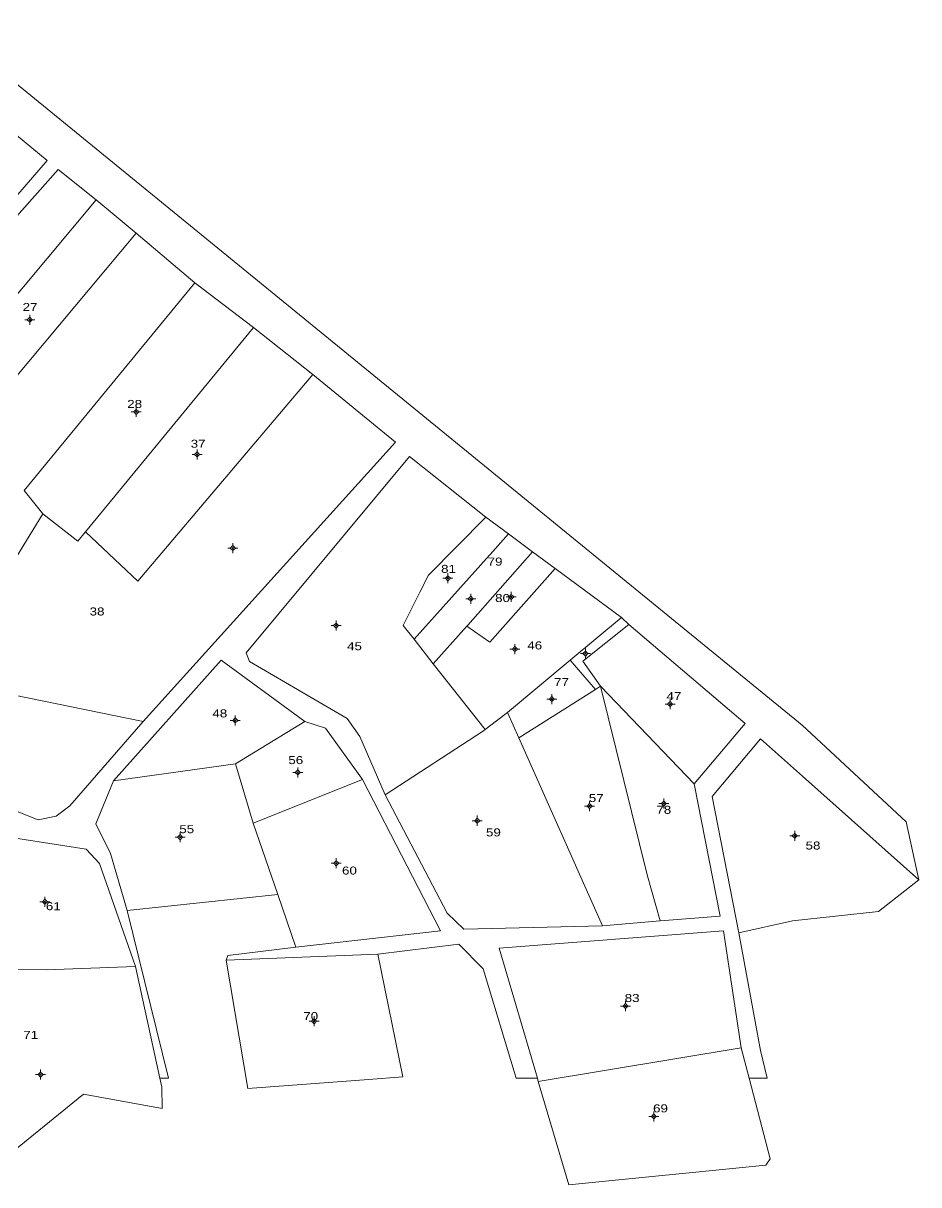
# Model space of a CAD drawing. Header units: metres. Extents: x 364896 to 365529, y 1840473 to 1840993.
# Drawn here: x 365305.3 to 365529, y 1840473.4 to 1840763.6 of the extents above; entities that cross this region are included whole.
import ezdxf

# ---------------------------------------------------------------- set-up
doc = ezdxf.new("R2010")
doc.units = ezdxf.units.M
doc.header["$LTSCALE"] = 0.8
doc.layers.add('10', color=7, linetype='Continuous', lineweight=13)
doc.layers.add('11', color=7, linetype='Continuous', lineweight=13)
doc.layers.add('15', color=7, linetype='Continuous')

msp = doc.modelspace()

# ---------------------------------------------------------------- hatches: boundary and pattern name
at = {"layer": '11'}
for points in [[(365307.1098, 1840689.54, 1), (365306.8098, 1840689.54, 1)], [(365333.7298, 1840666.51, 1), (365333.4298, 1840666.51, 1)], [(365348.8998, 1840655.88, 1), (365348.5997, 1840655.88, 1)], [(365357.8398, 1840632.48, 1), (365357.5397, 1840632.48, 1)], [(365411.5698, 1840624.95, 1), (365411.2697, 1840624.95, 1)], [(365417.2698, 1840619.81, 1), (365416.9697, 1840619.81, 1)], [(365427.3898, 1840620.26, 1), (365427.0897, 1840620.26, 1)], [(365383.6298, 1840613.12, 1), (365383.3297, 1840613.12, 1)], [(365428.3198, 1840607.26, 1), (365428.0197, 1840607.26, 1)], [(365445.9098, 1840606.13, 1), (365445.6098, 1840606.13, 1)], [(365437.5298, 1840594.75, 1), (365437.2297, 1840594.75, 1)], [(365467.0798, 1840593.5, 1), (365466.7797, 1840593.5, 1)], [(365358.4298, 1840589.42, 1), (365358.1298, 1840589.42, 1)], [(365374.0498, 1840576.42, 1), (365373.7498, 1840576.42, 1)], [(365465.5098, 1840568.63, 1), (365465.2097, 1840568.63, 1)], [(365446.9598, 1840568.03, 1), (365446.6597, 1840568.03, 1)], [(365418.8898, 1840564.37, 1), (365418.5897, 1840564.37, 1)], [(365344.6698, 1840560.25, 1), (365344.3698, 1840560.25, 1)], [(365498.2098, 1840560.58, 1), (365497.9097, 1840560.58, 1)], [(365383.6798, 1840553.72, 1), (365383.3798, 1840553.72, 1)], [(365310.8898, 1840544.1, 1), (365310.5897, 1840544.1, 1)], [(365455.9298, 1840518.05, 1), (365455.6298, 1840518.05, 1)], [(365378.1298, 1840514.25, 1), (365377.8297, 1840514.25, 1)], [(365309.7998, 1840500.91, 1), (365309.4998, 1840500.91, 1)], [(365463.0098, 1840490.48, 1), (365462.7097, 1840490.48, 1)]]:
    msp.add_hatch(color=256, dxfattribs=at).paths.add_polyline_path(points)

# ---------------------------------------------------------------- linework, layer by layer
at = {"layer": '10'}
for p, q in [((365285.06, 1840763.63), (365499.9, 1840588.26)), ((365280.2, 1840667.66), (365323.56, 1840719.53)), ((365290.36, 1840659.55), (365333.5, 1840711.15)), ((365362.82, 1840687.58), (365348.17, 1840698.79)), ((365320.86, 1840636.56), (365362.82, 1840687.58)), ((365377.64, 1840675.84), (365362.82, 1840687.58)), ((365420.92, 1840640.2), (365426.54, 1840636.03)), ((365421.98, 1840630.86), (365426.54, 1840636.03)), ((365426.54, 1840636.03), (365432.57, 1840631.56)), ((365402.95, 1840609.7), (365421.82, 1840630.68)), ((365421.82, 1840630.68), (365421.98, 1840630.86)), ((365432.57, 1840631.56), (365438.19, 1840627.39)), ((365438.19, 1840627.39), (365454.76, 1840615.11)), ((365441.96, 1840604.47), (365454.76, 1840615.11)), ((365454.76, 1840615.11), (365456.62, 1840613.39)), ((365407.75, 1840603.6), (365416.18, 1840612.99)), ((365407.75, 1840603.6), (365420.71, 1840587.12)), ((365426.29, 1840591.44), (365441.96, 1840604.47)), ((365441.96, 1840604.47), (365448.29, 1840597.16)), ((365284.74, 1840599.55), (365335.3, 1840589.11)), ((365448.29, 1840597.16), (365449.54, 1840597.95)), ((365429.13, 1840585.04), (365448.29, 1840597.16)), ((365358.38, 1840578.6), (365375.64, 1840589.11)), ((365426.29, 1840591.44), (365429.13, 1840585.04)), ((365499.9, 1840588.26), (365525.86, 1840564.1)), ((365429.13, 1840585.04), (365450, 1840538.11)), ((365358.38, 1840578.6), (365327.91, 1840574.36)), ((365479.43, 1840540.54), (365472.97, 1840573.61)), ((365525.86, 1840564.1), (365529.04, 1840549.62)), ((365393.91, 1840531.05), (365356.05, 1840529.52)), ((365424.19, 1840532.5), (365433.77, 1840500)), ((365339.47, 1840500), (365333.41, 1840527.94)), ((365356.05, 1840529.52), (365361.45, 1840497.45)), ((365434, 1840499.22), (365484.69, 1840507.58)), ((365361.45, 1840497.45), (365381.58, 1840498.98)), ((365381.58, 1840498.98), (365391.54, 1840499.73)), ((365486.67, 1840500), (365491.19, 1840500))]:
    msp.add_line(p, q, dxfattribs=at)
for points in [[(365268.39, 1840679.65), (365311.3, 1840729.35), (365301.71, 1840737.25)], [(365323.56, 1840719.53), (365314.02, 1840727.1), (365269.37, 1840676.69)], [(365323.56, 1840719.53), (365333.5, 1840711.15), (365348.17, 1840698.79)], [(365348.17, 1840698.79), (365305.53, 1840646.87), (365310.23, 1840641.03)], [(365273.26, 1840602.34), (365274.05, 1840590.98), (365273.31, 1840578.75), (365309.04, 1840564.54), (365313.59, 1840565.53), (365316.94, 1840568.06), (365335.3, 1840589.11), (365398.31, 1840658.92), (365377.64, 1840675.84)], [(365320.86, 1840636.56), (365333.93, 1840624.18), (365377.64, 1840675.84)], [(365395.78, 1840570.86), (365389.44, 1840585.41), (365386.21, 1840589.93), (365361.83, 1840604.14), (365361.05, 1840606.32), (365401.78, 1840655.39), (365420.92, 1840640.2)], [(365273.26, 1840602.34), (365284.74, 1840599.55), (365310.23, 1840641.03)], [(365320.86, 1840636.56), (365318.95, 1840634.23), (365310.23, 1840641.03)], [(365420.92, 1840640.2), (365406.57, 1840625.75), (365404.39, 1840621.44), (365400.22, 1840613.17)], [(365416.18, 1840612.99), (365416.42, 1840613.26), (365432.57, 1840631.56)], [(365438.19, 1840627.39), (365421.9, 1840608.95), (365416.18, 1840612.99)], [(365400.22, 1840613.17), (365402.95, 1840609.7), (365407.75, 1840603.6)], [(365472.97, 1840573.61), (365449.54, 1840597.95), (365445.16, 1840604.22), (365456.62, 1840613.39)], [(365456.62, 1840613.39), (365485.7, 1840588.68), (365472.97, 1840573.61)], [(365375.64, 1840589.11), (365354.75, 1840604.47), (365327.91, 1840574.36)], [(365449.54, 1840597.95), (365461.17, 1840550.85), (365464.48, 1840539.31)], [(365375.64, 1840589.11), (365380.86, 1840587.51), (365390.06, 1840574.63), (365362.74, 1840563.74), (365358.38, 1840578.6)], [(365420.71, 1840587.12), (365423.52, 1840589.3), (365426.29, 1840591.44)], [(365395.78, 1840570.86), (365420.29, 1840586.85), (365420.71, 1840587.12)], [(365489.53, 1840584.83), (365477.45, 1840570.37), (365484.11, 1840536.32)], [(365489.53, 1840584.83), (365500, 1840575.5), (365529.04, 1840549.62)], [(365390.06, 1840574.63), (365409.53, 1840536.88), (365373.44, 1840532.8)], [(365368.9, 1840545.94), (365331.28, 1840541.9), (365327.11, 1840556.15), (365323.43, 1840563.61), (365327.91, 1840574.36)], [(365450, 1840538.11), (365415.43, 1840537.3), (365411.21, 1840541.27), (365395.78, 1840570.86)], [(365362.74, 1840563.74), (365368.9, 1840545.94), (365373.44, 1840532.8)], [(365296.41, 1840561.11), (365321.07, 1840557.21), (365324.37, 1840553.64), (365333.41, 1840527.94), (365311.08, 1840527.08), (365292.61, 1840527.23)], [(365484.11, 1840536.32), (365497.5, 1840539.3), (365519, 1840541.7), (365529.04, 1840549.62)], [(365339.47, 1840500), (365341.58, 1840500), (365331.28, 1840541.9)], [(365450, 1840538.11), (365464.48, 1840539.31), (365479.43, 1840540.54)], [(365424.19, 1840532.5), (365480.26, 1840536.88), (365484.69, 1840507.58)], [(365484.11, 1840536.32), (365489.51, 1840506.93), (365491.19, 1840500)], [(365356.05, 1840529.52), (365356.43, 1840530.68), (365373.44, 1840532.8)], [(365391.54, 1840499.73), (365400.17, 1840500.39), (365393.91, 1840531.05)], [(365393.91, 1840531.05), (365414.16, 1840533.55), (365420.26, 1840527.32), (365428.47, 1840500), (365433.77, 1840500)], [(365484.69, 1840507.58), (365486.67, 1840500), (365491.92, 1840479.85)], [(365272.59, 1840484.27), (365293.06, 1840473.88), (365320.36, 1840496.02), (365340.07, 1840492.47), (365339.95, 1840497.8), (365339.47, 1840500)], [(365433.77, 1840500), (365434, 1840499.22), (365441.61, 1840473.39)], [(365491.92, 1840479.85), (365490.83, 1840478.27), (365441.61, 1840473.39)]]:
    msp.add_lwpolyline(points, dxfattribs=at)
at = {"layer": '11'}
for p, q in [((365306.96, 1840690.79), (365306.96, 1840690.16)), ((365306.34, 1840689.54), (365305.71, 1840689.54)), ((365306.96, 1840688.92), (365306.96, 1840688.29)), ((365308.21, 1840689.54), (365307.58, 1840689.54)), ((365333.58, 1840667.76), (365333.58, 1840667.14)), ((365332.96, 1840666.51), (365332.33, 1840666.51)), ((365333.58, 1840665.88), (365333.58, 1840665.26)), ((365334.83, 1840666.51), (365334.2, 1840666.51)), ((365348.12, 1840655.88), (365347.5, 1840655.88)), ((365348.75, 1840657.13), (365348.75, 1840656.5)), ((365350, 1840655.88), (365349.38, 1840655.88)), ((365348.75, 1840655.26), (365348.75, 1840654.63)), ((365357.06, 1840632.48), (365356.44, 1840632.48)), ((365357.69, 1840633.73), (365357.69, 1840633.1)), ((365358.94, 1840632.48), (365358.32, 1840632.48)), ((365357.69, 1840631.86), (365357.69, 1840631.23)), ((365410.8, 1840624.95), (365410.17, 1840624.95)), ((365411.42, 1840626.2), (365411.42, 1840625.58)), ((365411.42, 1840624.32), (365411.42, 1840623.7)), ((365412.67, 1840624.95), (365412.04, 1840624.95)), ((365417.12, 1840621.06), (365417.12, 1840620.44)), ((365427.24, 1840621.51), (365427.24, 1840620.88)), ((365416.5, 1840619.81), (365415.87, 1840619.81)), ((365417.12, 1840619.18), (365417.12, 1840618.56)), ((365418.37, 1840619.81), (365417.74, 1840619.81)), ((365426.62, 1840620.26), (365425.99, 1840620.26)), ((365427.24, 1840619.64), (365427.24, 1840619.01)), ((365428.49, 1840620.26), (365427.86, 1840620.26)), ((365382.86, 1840613.12), (365382.23, 1840613.12)), ((365383.48, 1840614.37), (365383.48, 1840613.74)), ((365383.48, 1840612.5), (365383.48, 1840611.87)), ((365384.73, 1840613.12), (365384.1, 1840613.12)), ((365427.54, 1840607.26), (365426.92, 1840607.26)), ((365428.17, 1840608.51), (365428.17, 1840607.88)), ((365428.17, 1840606.64), (365428.17, 1840606.01)), ((365429.42, 1840607.26), (365428.8, 1840607.26)), ((365445.76, 1840607.38), (365445.76, 1840606.76)), ((365445.14, 1840606.13), (365444.51, 1840606.13)), ((365445.76, 1840605.5), (365445.76, 1840604.88)), ((365447.01, 1840606.13), (365446.38, 1840606.13)), ((365436.76, 1840594.75), (365436.13, 1840594.75)), ((365437.38, 1840596), (365437.38, 1840595.38)), ((365438.63, 1840594.75), (365438, 1840594.75)), ((365466.93, 1840594.75), (365466.93, 1840594.12)), ((365437.38, 1840594.12), (365437.38, 1840593.5)), ((365466.3, 1840593.5), (365465.68, 1840593.5)), ((365466.93, 1840592.88), (365466.93, 1840592.25)), ((365468.18, 1840593.5), (365467.56, 1840593.5)), ((365357.66, 1840589.42), (365357.03, 1840589.42)), ((365358.28, 1840590.67), (365358.28, 1840590.04)), ((365359.53, 1840589.42), (365358.9, 1840589.42)), ((365358.28, 1840588.8), (365358.28, 1840588.17)), ((365373.9, 1840577.67), (365373.9, 1840577.04)), ((365373.28, 1840576.42), (365372.65, 1840576.42)), ((365373.9, 1840575.8), (365373.9, 1840575.17)), ((365375.15, 1840576.42), (365374.52, 1840576.42)), ((365446.81, 1840569.28), (365446.81, 1840568.66)), ((365464.74, 1840568.63), (365464.11, 1840568.63)), ((365465.36, 1840569.88), (365465.36, 1840569.26)), ((365466.61, 1840568.63), (365465.98, 1840568.63)), ((365446.18, 1840568.03), (365445.56, 1840568.03)), ((365446.81, 1840567.4), (365446.81, 1840566.78)), ((365448.06, 1840568.03), (365447.44, 1840568.03)), ((365465.36, 1840568), (365465.36, 1840567.38)), ((365418.12, 1840564.37), (365417.49, 1840564.37)), ((365418.74, 1840565.62), (365418.74, 1840565)), ((365418.74, 1840563.74), (365418.74, 1840563.12)), ((365419.99, 1840564.37), (365419.36, 1840564.37)), ((365343.9, 1840560.25), (365343.27, 1840560.25)), ((365344.52, 1840561.5), (365344.52, 1840560.88)), ((365345.77, 1840560.25), (365345.14, 1840560.25)), ((365497.44, 1840560.58), (365496.81, 1840560.58)), ((365498.06, 1840561.83), (365498.06, 1840561.2)), ((365498.06, 1840559.96), (365498.06, 1840559.33)), ((365499.31, 1840560.58), (365498.68, 1840560.58)), ((365344.52, 1840559.62), (365344.52, 1840559)), ((365383.53, 1840554.97), (365383.53, 1840554.34)), ((365382.9, 1840553.72), (365382.28, 1840553.72)), ((365383.53, 1840553.1), (365383.53, 1840552.47)), ((365384.78, 1840553.72), (365384.16, 1840553.72)), ((365310.12, 1840544.1), (365309.49, 1840544.1)), ((365310.74, 1840545.35), (365310.74, 1840544.72)), ((365310.74, 1840543.48), (365310.74, 1840542.85)), ((365311.99, 1840544.1), (365311.36, 1840544.1)), ((365455.78, 1840519.3), (365455.78, 1840518.68)), ((365455.16, 1840518.05), (365454.53, 1840518.05)), ((365455.78, 1840517.42), (365455.78, 1840516.8)), ((365457.03, 1840518.05), (365456.4, 1840518.05)), ((365377.36, 1840514.25), (365376.73, 1840514.25)), ((365377.98, 1840515.5), (365377.98, 1840514.88)), ((365377.98, 1840513.62), (365377.98, 1840513)), ((365379.23, 1840514.25), (365378.6, 1840514.25)), ((365309.65, 1840502.16), (365309.65, 1840501.54)), ((365309.02, 1840500.91), (365308.4, 1840500.91)), ((365309.65, 1840500.28), (365309.65, 1840499.66)), ((365310.9, 1840500.91), (365310.28, 1840500.91)), ((365462.24, 1840490.48), (365461.61, 1840490.48)), ((365462.86, 1840491.73), (365462.86, 1840491.1)), ((365464.11, 1840490.48), (365463.48, 1840490.48)), ((365462.86, 1840489.86), (365462.86, 1840489.23))]:
    msp.add_line(p, q, dxfattribs=at)
for points in [[(365306.96, 1840690.16), (365306.34, 1840689.54), (365306.96, 1840688.92), (365307.58, 1840689.54)], [(365333.58, 1840667.14), (365332.96, 1840666.51), (365333.58, 1840665.88), (365334.2, 1840666.51)], [(365348.75, 1840656.5), (365348.12, 1840655.88), (365348.75, 1840655.26), (365349.38, 1840655.88)], [(365357.69, 1840633.1), (365357.06, 1840632.48), (365357.69, 1840631.86), (365358.32, 1840632.48)], [(365411.42, 1840625.58), (365410.8, 1840624.95), (365411.42, 1840624.32), (365412.04, 1840624.95)], [(365427.24, 1840620.88), (365426.62, 1840620.26), (365427.24, 1840619.64), (365427.86, 1840620.26)], [(365417.12, 1840620.44), (365416.5, 1840619.81), (365417.12, 1840619.18), (365417.74, 1840619.81)], [(365383.48, 1840613.74), (365382.86, 1840613.12), (365383.48, 1840612.5), (365384.1, 1840613.12)], [(365428.17, 1840607.88), (365427.54, 1840607.26), (365428.17, 1840606.64), (365428.8, 1840607.26)], [(365445.76, 1840606.76), (365445.14, 1840606.13), (365445.76, 1840605.5), (365446.38, 1840606.13)], [(365437.38, 1840595.38), (365436.76, 1840594.75), (365437.38, 1840594.12), (365438, 1840594.75)], [(365466.93, 1840594.12), (365466.3, 1840593.5), (365466.93, 1840592.88), (365467.56, 1840593.5)], [(365358.28, 1840590.04), (365357.66, 1840589.42), (365358.28, 1840588.8), (365358.9, 1840589.42)], [(365373.9, 1840577.04), (365373.28, 1840576.42), (365373.9, 1840575.8), (365374.52, 1840576.42)], [(365446.81, 1840568.66), (365446.18, 1840568.03), (365446.81, 1840567.4), (365447.44, 1840568.03)], [(365465.36, 1840569.26), (365464.74, 1840568.63), (365465.36, 1840568), (365465.98, 1840568.63)], [(365418.74, 1840565), (365418.12, 1840564.37), (365418.74, 1840563.74), (365419.36, 1840564.37)], [(365344.52, 1840560.88), (365343.9, 1840560.25), (365344.52, 1840559.62), (365345.14, 1840560.25)], [(365498.06, 1840561.2), (365497.44, 1840560.58), (365498.06, 1840559.96), (365498.68, 1840560.58)], [(365383.53, 1840554.34), (365382.9, 1840553.72), (365383.53, 1840553.1), (365384.16, 1840553.72)], [(365310.74, 1840544.72), (365310.12, 1840544.1), (365310.74, 1840543.48), (365311.36, 1840544.1)], [(365455.78, 1840518.68), (365455.16, 1840518.05), (365455.78, 1840517.42), (365456.4, 1840518.05)], [(365377.98, 1840514.88), (365377.36, 1840514.25), (365377.98, 1840513.62), (365378.6, 1840514.25)], [(365309.65, 1840501.54), (365309.02, 1840500.91), (365309.65, 1840500.28), (365310.28, 1840500.91)], [(365462.86, 1840491.1), (365462.24, 1840490.48), (365462.86, 1840489.86), (365463.48, 1840490.48)]]:
    msp.add_lwpolyline(points, close=True, dxfattribs=at)
for centre in [(365306.9598, 1840689.54), (365333.5798, 1840666.51), (365348.7498, 1840655.88), (365357.6898, 1840632.48), (365411.4198, 1840624.95), (365417.1198, 1840619.81), (365427.2398, 1840620.26), (365383.4797, 1840613.12), (365428.1698, 1840607.26), (365445.7598, 1840606.13), (365437.3798, 1840594.75), (365466.9298, 1840593.5), (365358.2798, 1840589.42), (365373.8998, 1840576.42), (365465.3598, 1840568.63), (365446.8098, 1840568.03), (365418.7398, 1840564.37), (365344.5198, 1840560.25), (365498.0598, 1840560.58), (365383.5298, 1840553.72), (365310.7398, 1840544.1), (365455.7798, 1840518.05), (365377.9797, 1840514.25), (365309.6498, 1840500.91), (365462.8598, 1840490.48)]:
    msp.add_circle(centre, 0.15, dxfattribs=at)

# ---------------------------------------------------------------- texts
at = {"layer": '15', "width": 1.25}
for s, p in [('27', (365305.17, 1840691.72)), ('28', (365331.3, 1840667.5)), ('37', (365347.16, 1840657.56)), ('79', (365421.33, 1840628.11)), ('81', (365409.71, 1840626.29)), ('80', (365423.21, 1840619)), ('38', (365321.91, 1840615.64)), ('45', (365386.23, 1840606.96)), ('46', (365431.25, 1840607.16)), ('77', (365437.93, 1840597.98)), ('47', (365466.02, 1840594.49)), ('48', (365352.57, 1840590.17)), ('56', (365371.55, 1840578.5)), ('57', (365446.61, 1840569.03)), ('78', (365463.49, 1840566.08)), ('55', (365344.31, 1840561.24)), ('59', (365420.92, 1840560.44)), ('58', (365500.76, 1840557.16)), ('60', (365384.96, 1840550.91)), ('61', (365310.98, 1840542)), ('83', (365455.57, 1840519.05)), ('70', (365375.28, 1840514.54)), ('71', (365305.34, 1840509.85)), ('69', (365462.66, 1840491.48))]:
    msp.add_text(s, height=2, dxfattribs=at).set_placement(p)

doc.saveas('drawing.dxf')
